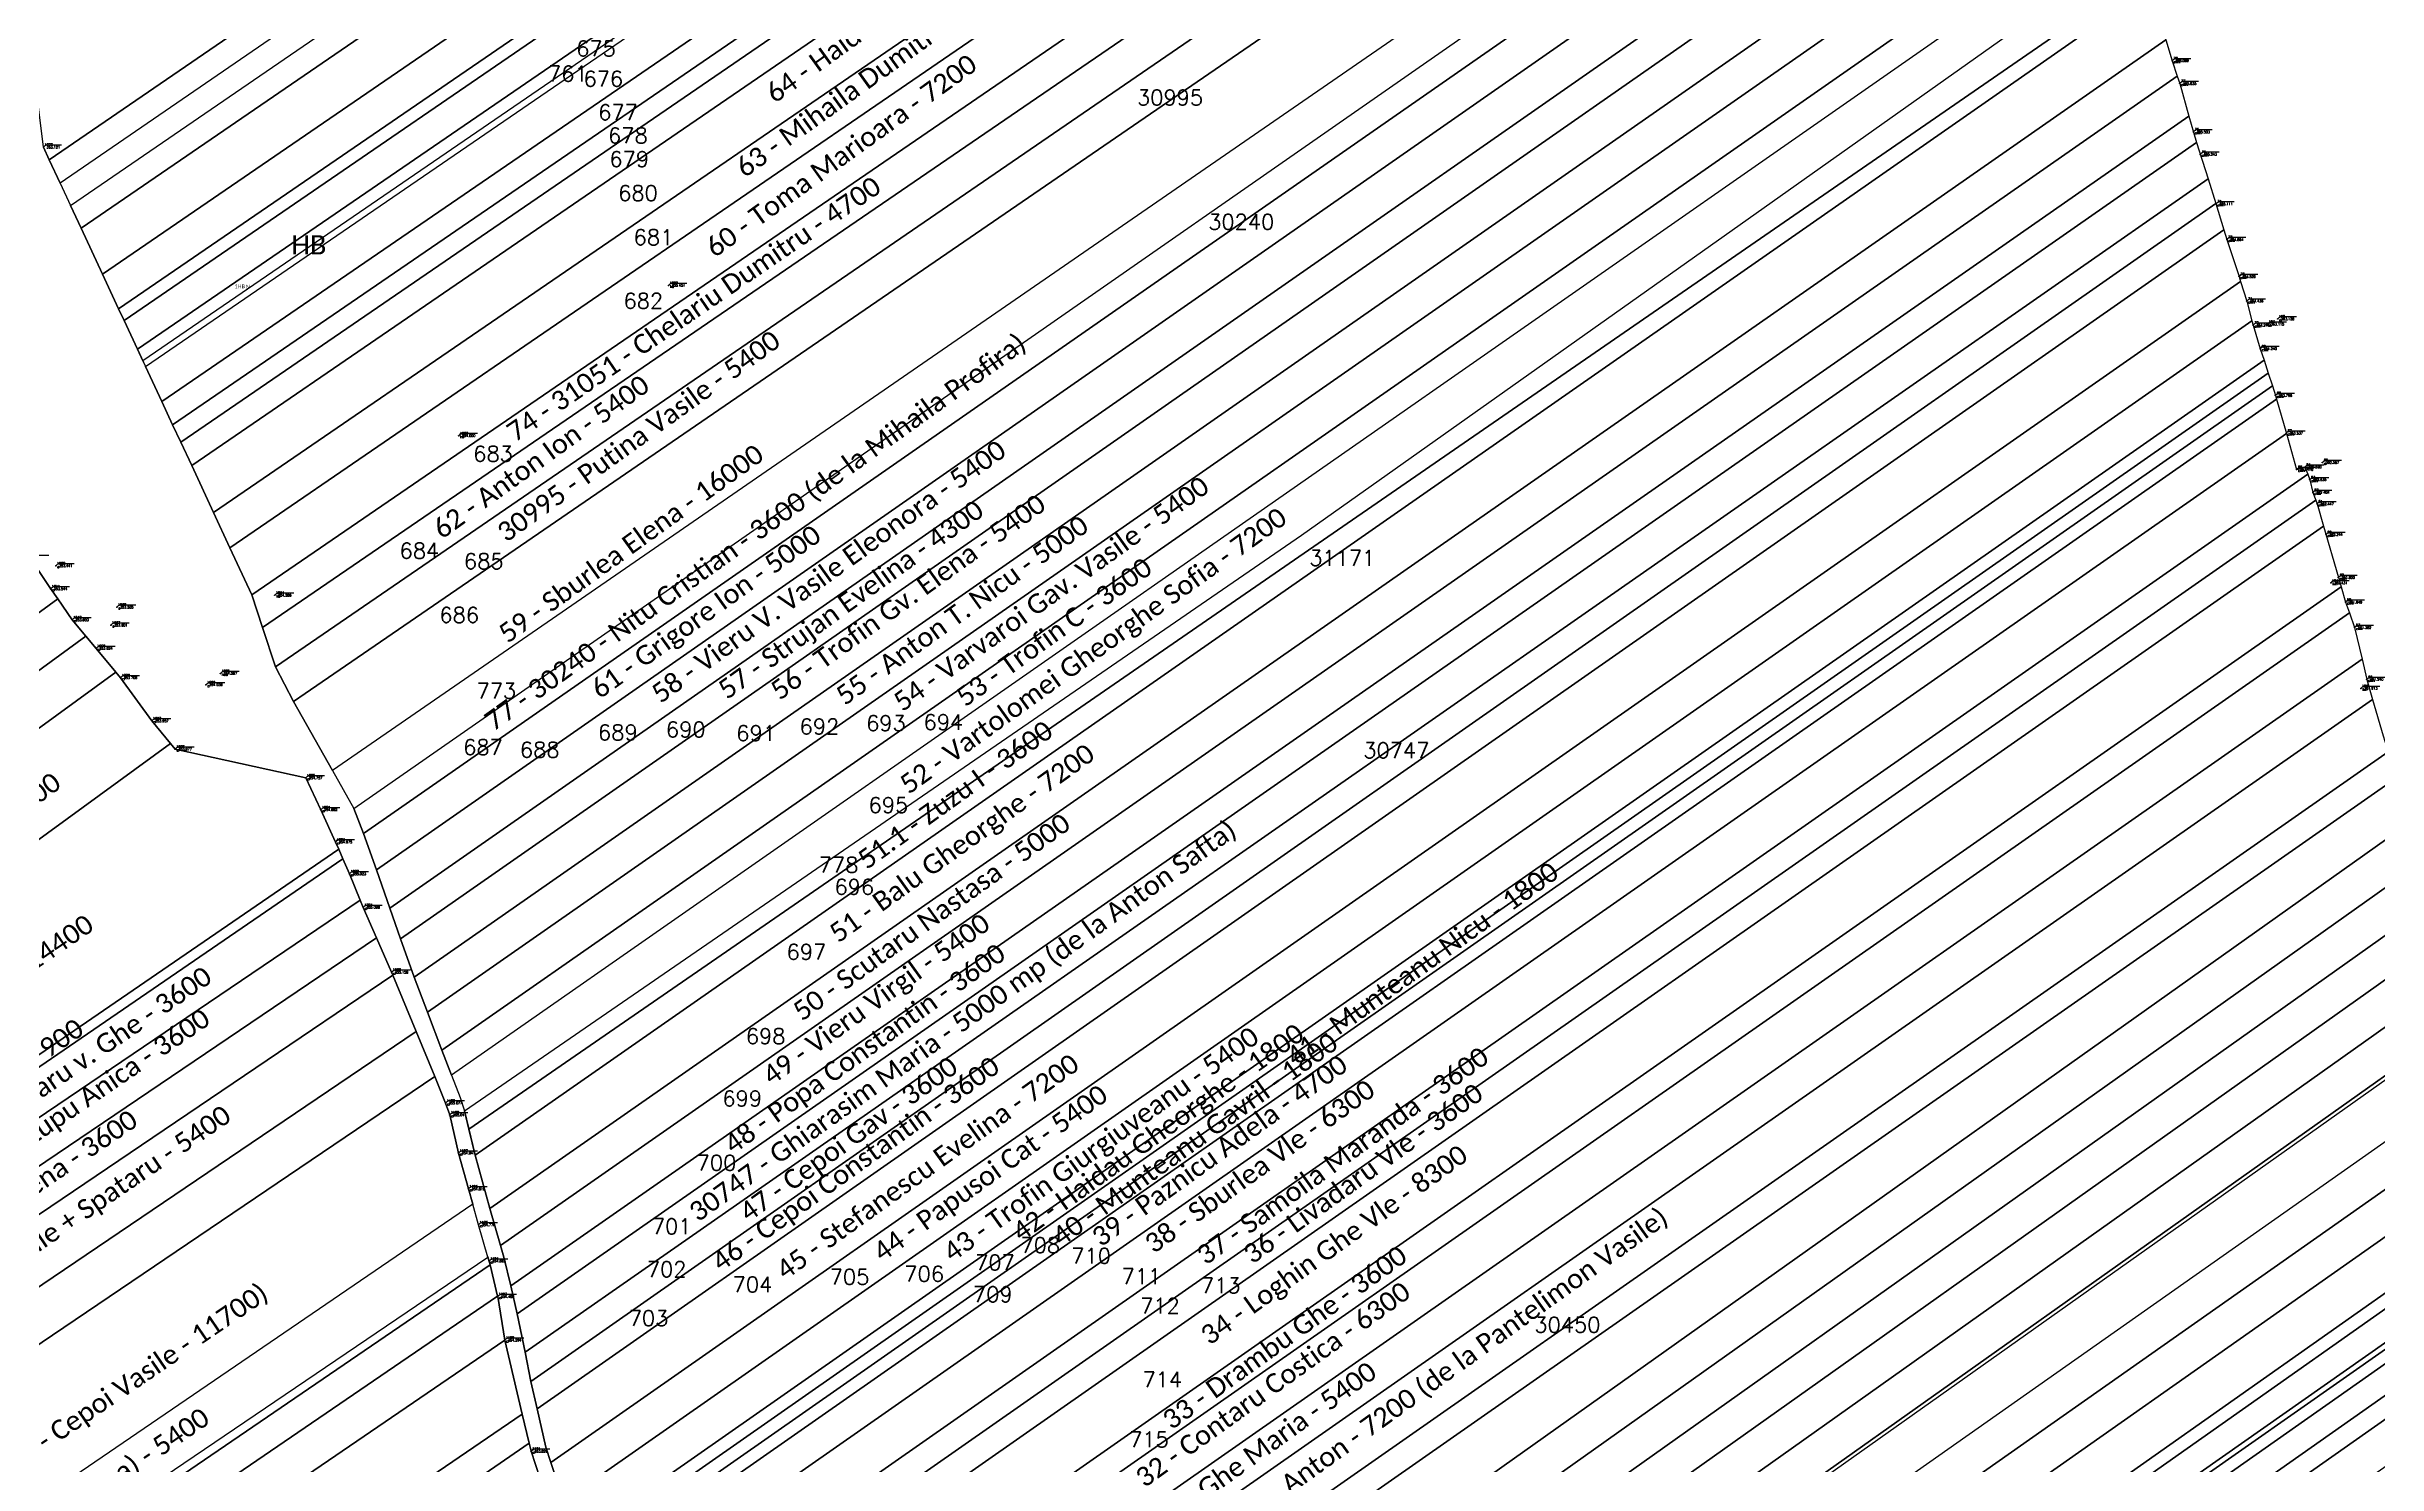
# Model space of a CAD drawing. Extents: x 611010 to 615314, y 642768 to 648579.
# Drawn here: x 613777 to 614382, y 647063 to 647431 of the extents above; entities that cross this region are included whole.
import ezdxf

# ---------------------------------------------------------------- set-up
doc = ezdxf.new("R2010")
doc.units = 0
doc.header["$LTSCALE"] = 0.5
doc.header["$MEASUREMENT"] = 0
doc.header["$PDMODE"] = 32
doc.header["$PDSIZE"] = 0.125
doc.layers.get('0').update_dxf_attribs({"color": 1, "linetype": 'CONTINUOUS'})
for name, color, linetype in [('0_pct_coduri', 20, 'CONTINUOUS'), ('0_pct_cote', 7, 'CONTINUOUS'), ('0_pct_denumiri', 7, 'CONTINUOUS'), ('0_pct_linii_marcaj', 7, 'CONTINUOUS'), ('0_pct_simboluri', 7, 'CONTINUOUS'), ('_CAT_FOL', 7, 'CONTINUOUS'), ('_IMPREJMUIT', 150, 'CONTINUOUS'), ('_NR_PARCELA', 50, 'CONTINUOUS'), ('_PARCELA_NOU_feb2025', 50, 'CONTINUOUS'), ('_TEXTE', 255, 'CONTINUOUS'), ('LABEL-terenuri-active-2024', 210, 'CONTINUOUS')]:
    doc.layers.add(name, color=color, linetype=linetype)
doc.layers.add('_ID', color=176, linetype='CONTINUOUS', lineweight=30)
doc.layers.get('0').off()
doc.styles.add('ROMANS', font='ROMANS.SHX')
doc.styles.get("Standard").update_dxf_attribs({"font": 'romans.shx'})
doc.styles.add('texte', font='calibri.ttf')

# ---------------------------------------------------------------- blocks, each defined once
blk = doc.blocks.new('Punct')
blk.add_point((0, 0))
at = {"flags": 1}
for tag, p in [('DENPCT', (1.4, 0)), ('COTA', (1.4, -2.5)), ('COD', (1.4, -5))]:
    blk.add_attdef(tag, p, '', height=1.5, dxfattribs=at)

msp = doc.modelspace()

# ---------------------------------------------------------------- linework, layer by layer
at = {"layer": '0_pct_linii_marcaj'}
for points in [[(614328.4, 647427.32), (614328.93, 647427.85), (614333.19, 647427.85)], [(614330.36, 647421.38), (614330.89, 647421.91), (614335.18, 647421.91)], [(613776.1, 647404.91), (613776.63, 647405.44), (613780.74, 647405.44)], [(614333.89, 647408.84), (614334.42, 647409.38), (614338.71, 647409.38)], [(614335.7, 647403.03), (614336.24, 647403.56), (614340.53, 647403.56)], [(614339.78, 647390.16), (614340.31, 647390.69), (614344.43, 647390.69)], [(614342.58, 647380.91), (614343.11, 647381.44), (614347.43, 647381.44)], [(613938.3, 647369.03), (613938.83, 647369.56), (613942.94, 647369.56)], [(614345.75, 647371.3), (614346.28, 647371.84), (614350.54, 647371.84)], [(614347.75, 647364.97), (614348.28, 647365.51), (614352.57, 647365.51)], [(614349.38, 647358.71), (614349.92, 647359.25), (614354.21, 647359.25)], [(614353.15, 647358.97), (614353.68, 647359.51), (614357.97, 647359.51)], [(614355.78, 647360.33), (614356.31, 647360.86), (614360.6, 647360.86)], [(614351.26, 647352.62), (614351.79, 647353.15), (614356.08, 647353.15)], [(614355.2, 647340.46), (614355.73, 647340.99), (614360.02, 647340.99)], [(613883.87, 647330.04), (613884.4, 647330.58), (613888.69, 647330.58)], [(614357.99, 647330.7), (614358.52, 647331.23), (614362.81, 647331.23)], [(614360.69, 647321.28), (614361.22, 647321.82), (614365.51, 647321.82)], [(614362.84, 647321.91), (614363.37, 647322.44), (614367.66, 647322.44)], [(614367.39, 647323.09), (614367.92, 647323.63), (614372.21, 647323.63)], [(614364.09, 647318.63), (614364.63, 647319.16), (614368.92, 647319.16)], [(614364.92, 647315.34), (614365.45, 647315.87), (614369.77, 647315.87)], [(614365.99, 647312.34), (614366.53, 647312.87), (614370.82, 647312.87)], [(614368.32, 647304.4), (614368.85, 647304.93), (614373.17, 647304.93)], [(613772.64, 647298.45), (613773.17, 647298.98), (613777.46, 647298.98)], [(613779.34, 647296.29), (613779.87, 647296.83), (613783.98, 647296.83)], [(613777.99, 647290.31), (613778.52, 647290.85), (613782.84, 647290.85)], [(614369.56, 647291.83), (614370.1, 647292.36), (614374.21, 647292.36)], [(614371.5, 647293.25), (614372.04, 647293.79), (614376.33, 647293.79)], [(613795.17, 647285.57), (613795.71, 647286.1), (613800, 647286.1)], [(613836.14, 647288.65), (613836.67, 647289.18), (613840.96, 647289.18)], [(614373.38, 647286.84), (614373.91, 647287.37), (614378.17, 647287.37)], [(613783.56, 647282.28), (613784.09, 647282.82), (613788.38, 647282.82)], [(613793.62, 647280.88), (613794.15, 647281.42), (613798.26, 647281.42)], [(614375.73, 647280.25), (614376.26, 647280.78), (614380.55, 647280.78)], [(613789.76, 647274.85), (613790.29, 647275.39), (613794.61, 647275.39)], [(613796.13, 647267.25), (613796.67, 647267.78), (613800.96, 647267.78)], [(613818.28, 647265.42), (613818.82, 647265.95), (613823.11, 647265.95)], [(613822.03, 647268.37), (613822.57, 647268.9), (613826.86, 647268.9)], [(614377.36, 647264.49), (614377.89, 647265.02), (614382.18, 647265.02)], [(614378.87, 647266.83), (614379.41, 647267.36), (614383.7, 647267.36)], [(613804.25, 647256.05), (613804.78, 647256.58), (613809.07, 647256.58)], [(613810.29, 647248.72), (613810.82, 647249.25), (613815.11, 647249.25)], [(613844.17, 647241.26), (613844.7, 647241.79), (613848.99, 647241.79)], [(613848.08, 647233), (613848.61, 647233.54), (613852.9, 647233.54)], [(613851.92, 647224.64), (613852.45, 647225.17), (613856.74, 647225.17)], [(613855.52, 647216.38), (613856.05, 647216.91), (613860.34, 647216.91)], [(613859.09, 647207.68), (613859.62, 647208.21), (613863.91, 647208.21)], [(613866.45, 647190.84), (613866.99, 647191.37), (613871.25, 647191.37)], [(613880.47, 647156.92), (613881, 647157.46), (613885.29, 647157.46)], [(613881.53, 647153.84), (613882.06, 647154.37), (613886.18, 647154.37)], [(613883.8, 647143.94), (613884.33, 647144.48), (613888.62, 647144.48)], [(613886.36, 647134.64), (613886.89, 647135.18), (613891.15, 647135.18)], [(613889, 647125.32), (613889.53, 647125.85), (613893.82, 647125.85)], [(613891.73, 647115.93), (613892.26, 647116.46), (613896.55, 647116.46)], [(613893.96, 647106.71), (613894.5, 647107.24), (613898.79, 647107.24)], [(613895.8, 647095.41), (613896.33, 647095.94), (613900.65, 647095.94)], [(613902.63, 647066.57), (613903.17, 647067.11), (613907.43, 647067.11)]]:
    msp.add_lwpolyline(points, dxfattribs=at)
at = {"layer": '_PARCELA_NOU_feb2025'}
for points in [[(613776.02, 647404.83), (613772.47, 647433.34), (613849.65, 647487.49), (613863.4, 647475.88), (614232.72, 647739.15), (614236.77, 647726.92), (614239.32, 647718.85), (614239.57, 647717.95), (613777.55, 647401.54)], [(614241.33, 647711.58), (614241.33, 647711.58), (613780.38, 647395.46), (613777.55, 647401.54), (614239.57, 647717.95)], [(613780.38, 647395.46), (613783.06, 647389.7), (614243.24, 647704.84), (614241.64, 647710.46), (614241.33, 647711.58)], [(614244.86, 647699.15), (614245.09, 647698.28), (613785.83, 647383.76), (613783.06, 647389.7), (614243.24, 647704.84)], [(614246.95, 647691.35), (614248.68, 647685.03), (613791.38, 647371.85), (613785.83, 647383.76), (614245.09, 647698.28)], [(614251.41, 647675.08), (613795.55, 647362.89), (613791.38, 647371.85), (614248.68, 647685.03)], [(614252.33, 647671.75), (613796.95, 647359.89), (613795.55, 647362.89), (614251.41, 647675.08)], [(614253.18, 647668.65), (614254.67, 647663.46), (613800.44, 647352.39), (613796.95, 647359.89), (614252.33, 647671.75)], [(614255.63, 647660.17), (613801.85, 647349.37), (613800.44, 647352.39), (614254.67, 647663.46), (614255.63, 647660.17)], [(613801.85, 647349.37), (613802.54, 647347.88), (614256.11, 647658.5), (614255.63, 647660.17)], [(614259.02, 647648.57), (613806.75, 647338.84), (613802.54, 647347.88), (614256.11, 647658.5)], [(614260.97, 647641.94), (613809.56, 647332.8), (613806.75, 647338.84), (614259.02, 647648.57)], [(614262.38, 647637.11), (614262.43, 647636.95), (613811.68, 647328.26), (613809.56, 647332.8), (614260.97, 647641.94)], [(614264.44, 647630.33), (613814.5, 647322.2), (613811.68, 647328.26), (614262.43, 647636.95)], [(614265.39, 647627.18), (614268.55, 647617.12), (613820.16, 647310.05), (613814.5, 647322.2), (614264.44, 647630.33)], [(614269.4, 647614.43), (614271.53, 647607.09), (613824.42, 647300.9), (613820.16, 647310.05), (614268.55, 647617.12)], [(614275.61, 647593.76), (613830.12, 647288.67), (613824.42, 647300.9), (614271.53, 647607.09), (614272.27, 647604.54)], [(614277.44, 647587.98), (614278.24, 647584.82), (613832.85, 647280.18), (613830.12, 647288.67), (614275.61, 647593.76)], [(614280.56, 647577.91), (614281.4, 647575.22), (613836.21, 647269.98), (613832.85, 647280.18), (614278.24, 647584.82)], [(614283.96, 647566.03), (614284.25, 647565.03), (613840.91, 647261.05), (613836.21, 647269.98), (614281.4, 647575.22), (614282.64, 647571.27)], [(614290.14, 647545.94), (614290.14, 647545.94), (613851.01, 647243.09), (613840.91, 647261.05), (614284.25, 647565.03), (614285.83, 647559.58)], [(613851.01, 647243.09), (613856.57, 647233.21), (614293.07, 647537.03), (614290.14, 647545.94)], [(613859.09, 647226.8), (613856.57, 647233.21), (614293.07, 647537.03), (614295.48, 647530.37)], [(614296.72, 647526.97), (614298.69, 647521.49), (613862.42, 647217.33), (613859.09, 647226.8), (614295.48, 647530.37)], [(613865.92, 647207.38), (613862.42, 647217.33), (614298.69, 647521.49), (614300.15, 647517.42), (614301.92, 647511.36)], [(613868.71, 647199.46), (613865.92, 647207.38), (614301.92, 647511.36), (614304.31, 647503.16)], [(613872.21, 647189.5), (613868.71, 647199.46), (614304.31, 647503.16), (614307.32, 647492.85)], [(613875.68, 647180.42), (613872.21, 647189.5), (614307.32, 647492.85), (614310.11, 647483.29)], [(614312.94, 647473.59), (614313.13, 647472.96), (613879.43, 647170.59), (613875.68, 647180.42), (614310.11, 647483.29)], [(613881.93, 647164.03), (613879.43, 647170.59), (614313.13, 647472.96), (614315.19, 647466.09)], [(613881.93, 647164.03), (613884.13, 647158.26), (613885.3, 647154.86), (614102.44, 647304.15), (614318.21, 647457.07), (614318.21, 647457.07), (614315.82, 647463.98), (614315.19, 647466.09)], [(614318.41, 647456.51), (614320.98, 647449.82), (613886.41, 647150.06), (613886.41, 647150.06), (613885.3, 647154.86), (613885.3, 647154.86), (614102.44, 647304.15), (614318.21, 647457.07), (614318.21, 647457.07)], [(614322.12, 647446.85), (614322.34, 647446.16), (613888.01, 647143.35), (613886.41, 647150.06), (614320.98, 647449.82)], [(614325.31, 647437.09), (614326.68, 647432.62), (613891.88, 647129.48), (613888.01, 647143.35), (614322.34, 647446.16)], [(614328.32, 647427.24), (614329.65, 647423.19), (613894.64, 647119.91), (613891.88, 647129.48), (614326.68, 647432.62)], [(614330.28, 647421.3), (614332.64, 647412.87), (613897.33, 647109.38), (613895.52, 647116.88), (613894.64, 647119.91), (614329.65, 647423.19)], [(613898.9, 647102.2), (613897.33, 647109.38), (614332.64, 647412.87), (614333.81, 647408.69), (614334.66, 647406.01)], [(614337.63, 647396.62), (613900.99, 647092.2), (613898.9, 647102.2), (614334.66, 647406.01)], [(613902.48, 647084.62), (613900.99, 647092.2), (614337.63, 647396.62), (614339.67, 647390.17)], [(613904.11, 647077.53), (613902.48, 647084.62), (614339.67, 647390.17), (614341.73, 647383.38)], [(614345.67, 647371.22), (614346.06, 647369.98), (613907.71, 647063.61), (613906.41, 647067.58), (613904.11, 647077.53), (614341.73, 647383.38), (614342.5, 647380.83)], [(614347.67, 647364.89), (614349.02, 647359.72), (613911, 647053.59), (613907.71, 647063.61), (614346.06, 647369.98)], [(614351.18, 647352.54), (614352.14, 647349.57), (613914.55, 647043.73), (613911, 647053.59), (614349.02, 647359.72), (614349.31, 647358.64)], [(613915.73, 647040.45), (613914.55, 647043.73), (614352.14, 647349.57), (614353.23, 647346.21)], [(613916.9, 647037.15), (613915.73, 647040.45), (614353.23, 647346.21), (614354.31, 647342.86)], [(614355.12, 647340.38), (614355.37, 647339.48), (613918.02, 647033.82), (613916.9, 647037.15), (614354.31, 647342.86)], [(613920.95, 647025.11), (613918.02, 647033.82), (614355.37, 647339.48), (614357.94, 647330.52)], [(614362.76, 647321.83), (614363.47, 647319.98), (613924.6, 647013.25), (613920.95, 647025.11), (614357.94, 647330.52), (614360.61, 647321.2)], [(614364.84, 647315.26), (614365.56, 647313.24), (613926.71, 647006.53), (613924.6, 647013.25), (614363.47, 647319.98), (614364.01, 647318.55)], [(614365.91, 647312.26), (614367.61, 647306.47), (613928.75, 646999.75), (613926.71, 647006.53), (614365.56, 647313.24)], [(613933.44, 646984.12), (613928.75, 646999.75), (614367.61, 647306.47), (614371.51, 647293.17), (614372.19, 647290.75)], [(613539.15, 647124.55), (613538.62, 647126.79), (613772.89, 647297.87), (613777.91, 647290.29), (613779.75, 647287.63), (613542.06, 647114.05)], [(614373.3, 647286.76), (614374.28, 647284.01), (613935.49, 646977.34), (613933.44, 646984.12), (614372.19, 647290.75)], [(613783.48, 647282.2), (613787.05, 647277.93), (613545.53, 647101.55), (613544.83, 647104.09), (613542.06, 647114.05), (613779.75, 647287.63)], [(614375.65, 647280.17), (614377.57, 647271.95), (613939.14, 646965.53), (613935.49, 646977.34), (614374.28, 647284.01)], [(613789.68, 647274.77), (613794.82, 647268.64), (613548.89, 647089.41), (613545.53, 647101.55), (613787.05, 647277.93)], [(614378.79, 647266.75), (614380.31, 647261.55), (613942.06, 646955.26), (613939.14, 646965.53), (614377.57, 647271.95)], [(613804.17, 647255.97), (613808.99, 647250.12), (613555.53, 647065.4), (613548.89, 647089.41), (613794.82, 647268.64), (613796.05, 647267.17)], [(614383.07, 647252.1), (614384.37, 647247.95), (613946.35, 646941.82), (613943.01, 646951.94), (613942.06, 646955.26), (614380.31, 647261.55)], [(613851.84, 647224.56), (613852.67, 647222.66), (613567.67, 647027.37), (613566.31, 647031.06), (613560.1, 647048.85), (613555.53, 647065.4), (613808.99, 647250.12), (613810.21, 647248.64), (613844.09, 647241.18), (613848, 647232.92)], [(614385.01, 647245.9), (614386.27, 647241.06), (613948.56, 646935.14), (613946.35, 646941.82), (614384.37, 647247.95)], [(614387.72, 647235.48), (614389.65, 647229.34), (613953.2, 646919.55), (613950.5, 646929.19), (613948.56, 646935.14), (614386.27, 647241.06)], [(614392.78, 647219.44), (614392.84, 647219.23), (613956.09, 646909.23), (613953.2, 646919.55), (614389.65, 647229.34), (614390.72, 647225.96)], [(613853.72, 647220.23), (613568.59, 647024.85), (613567.67, 647027.37), (613852.67, 647222.66)], [(613855.44, 647216.3), (613858.25, 647209.44), (613571.92, 647015.8), (613568.59, 647024.85), (613853.72, 647220.23)], [(613958.91, 646898.87), (613956.09, 646909.23), (614392.84, 647219.23), (614395.79, 647208.97)], [(613859.01, 647207.6), (613862.46, 647199.71), (613575.62, 647005.74), (613571.92, 647015.8), (613858.25, 647209.44)], [(613961.27, 646889.11), (613958.91, 646898.87), (614395.79, 647208.97), (614398.52, 647199.46)], [(613866.37, 647190.76), (613866.68, 647190.03), (613579.31, 646995.69), (613575.62, 647005.74), (613862.46, 647199.71)], [(613964.41, 646878.98), (613961.27, 646889.11), (614398.52, 647199.46), (614399.16, 647197.24), (614401.23, 647189.04)], [(613583.37, 646984.65), (613579.31, 646995.69), (613866.68, 647190.03), (613872.74, 647175.36), (613584.78, 646980.62)], [(614404.28, 647178.58), (613967.48, 646869.05), (613964.41, 646878.98), (614401.23, 647189.04), (614401.44, 647188.23), (614404.1, 647179.16)], [(613589.01, 646968.56), (613584.78, 646980.62), (613872.74, 647175.36), (613877.56, 647163.7)], [(614404.55, 647177.68), (614404.55, 647177.68), (613967.76, 646868.05), (613967.48, 646869.05), (614404.28, 647178.58)], [(613967.76, 646868.05), (613970.98, 646856.69), (614408.33, 647164.24), (614407.25, 647168.91), (614404.55, 647177.68)], [(613886.28, 647134.56), (613887.4, 647130.62), (613600.76, 646935.03), (613589.01, 646968.56), (613877.56, 647163.7), (613880.39, 647156.84), (613881.45, 647153.76), (613883.72, 647143.86)], [(614409.57, 647158.83), (614410.95, 647153.73), (613973.6, 646846.19), (613970.98, 646856.69), (614408.33, 647164.24)], [(614413.08, 647145.9), (614413.8, 647143.39), (613976.24, 646835.7), (613973.6, 646846.19), (614410.95, 647153.73)], [(614415.93, 647135.9), (614417.31, 647131.33), (613979.92, 646823.11), (613976.24, 646835.7), (614413.8, 647143.39)], [(613891.35, 647116.88), (613888.92, 647125.24), (613887.4, 647130.62), (613600.76, 646935.03), (613605, 646922.92)], [(614418.33, 647127.97), (613980.96, 646819.69), (613979.92, 646823.11), (614417.31, 647131.33)], [(614420.53, 647120.55), (613982.84, 646813.52), (613980.96, 646819.69), (614418.33, 647127.97)], [(614420.53, 647120.55), (614420.95, 647119.07), (613983.2, 646812.35), (613982.84, 646813.52)], [(613891.65, 647115.85), (613891.9, 647114.83), (613606.06, 646919.78), (613605.58, 646921.24), (613605, 646922.92), (613891.35, 647116.88), (613891.35, 647116.88)], [(613608.58, 646912.04), (613606.06, 646919.78), (613891.9, 647114.83), (613893.86, 647106.71)], [(614421.8, 647116.11), (613984.37, 646808.51), (613983.2, 646812.35), (614420.95, 647119.07)], [(614423.56, 647109.11), (613986.43, 646801.72), (613984.37, 646808.51), (614421.8, 647116.11)], [(614425.06, 647103.98), (613988.08, 646796.71), (613986.43, 646801.72), (614423.56, 647109.11)], [(613895.72, 647095.33), (613611.94, 646901.69), (613608.58, 646912.04), (613893.86, 647106.71), (613893.89, 647106.63)], [(614428.1, 647093.77), (613991.6, 646786.82), (613988.08, 646796.71), (614425.06, 647103.98)], [(613895.72, 647095.33), (613900.27, 647076.15), (613617.86, 646883.5), (613611.94, 646901.69)], [(613902.05, 647068.64), (613848.64, 647031.75), (613705.71, 646933.03), (613620.83, 646874.39), (613617.86, 646883.5), (613900.27, 647076.15)], [(613902.55, 647066.49), (613904.8, 647059.65), (613851.73, 647022.26), (613848.64, 647031.75), (613902.05, 647068.64)]]:
    msp.add_lwpolyline(points, close=True, dxfattribs=at)
for points in [[(613776.02, 647404.83), (613777.55, 647401.54), (613780.38, 647395.46), (613783.06, 647389.7), (613785.83, 647383.76), (613791.38, 647371.85), (613795.55, 647362.89), (613796.95, 647359.89), (613800.44, 647352.39), (613802.54, 647347.88), (613806.75, 647338.84), (613809.56, 647332.8), (613811.68, 647328.26), (613814.5, 647322.2), (613820.16, 647310.05), (613824.42, 647300.9), (613830.12, 647288.67), (613832.85, 647280.18), (613836.21, 647269.98), (613840.91, 647261.05), (613851.01, 647243.09), (613856.57, 647233.21), (613859.09, 647226.8), (613862.42, 647217.33), (613865.92, 647207.38), (613868.71, 647199.46), (613872.21, 647189.5), (613875.68, 647180.42), (613879.43, 647170.59), (613881.93, 647164.03), (613884.13, 647158.26), (613885.3, 647154.86), (613886.31, 647150.46), (613888.01, 647143.35), (613891.88, 647129.48), (613894.64, 647119.91), (613895.52, 647116.88), (613897.33, 647109.38), (613898.9, 647102.2), (613900.99, 647092.2), (613902.48, 647084.62), (613904.11, 647077.53), (613906.41, 647067.58), (613907.71, 647063.61), (613911, 647053.59)], [(613904.8, 647059.65), (613902.55, 647066.49), (613902.05, 647068.64), (613900.27, 647076.15), (613895.72, 647095.33), (613893.89, 647106.63), (613893.86, 647106.71), (613891.9, 647114.83), (613891.65, 647115.85), (613891.35, 647116.88), (613888.92, 647125.24), (613887.4, 647130.62), (613886.28, 647134.56), (613883.72, 647143.86), (613881.45, 647153.76), (613880.39, 647156.84), (613877.56, 647163.7), (613872.74, 647175.36), (613866.68, 647190.03), (613866.37, 647190.76), (613862.46, 647199.71), (613859.01, 647207.6), (613858.25, 647209.44), (613855.44, 647216.3), (613853.72, 647220.23), (613852.67, 647222.66), (613851.84, 647224.56), (613848, 647232.92), (613844.09, 647241.18), (613810.21, 647248.64), (613808.99, 647250.12), (613804.17, 647255.97), (613796.05, 647267.17), (613794.82, 647268.64), (613789.68, 647274.77), (613787.05, 647277.93), (613783.48, 647282.2), (613779.75, 647287.63), (613777.91, 647290.29), (613772.89, 647297.87)]]:
    msp.add_lwpolyline(points, dxfattribs=at)

# ---------------------------------------------------------------- block references
at = {"layer": '0_pct_simboluri', "xscale": 3, "yscale": 3}
for p in [(614328.32, 647427.24), (614330.28, 647421.3), (614333.81, 647408.76), (614335.62, 647402.95), (614339.7, 647390.08), (614342.5, 647380.83), (613938.22, 647368.95), (614345.67, 647371.22), (614347.67, 647364.89), (614349.31, 647358.64), (614353.07, 647358.89), (614355.7, 647360.25), (614351.18, 647352.54), (614355.12, 647340.38), (613883.79, 647329.96), (614357.91, 647330.62), (614360.61, 647321.2), (614362.76, 647321.83), (614367.31, 647323.01), (614364.01, 647318.55), (614364.84, 647315.26), (614365.91, 647312.26), (614368.24, 647304.32), (613779.26, 647296.21), (613777.91, 647290.23), (614369.48, 647291.75), (614371.42, 647293.17), (613795.09, 647285.49), (613836.06, 647288.57), (614373.3, 647286.76), (613783.48, 647282.2), (613793.54, 647280.8), (614375.65, 647280.17), (613789.68, 647274.77), (613796.05, 647267.17), (613818.2, 647265.34), (613821.95, 647268.29), (614378.79, 647266.75), (614377.28, 647264.41), (613804.17, 647255.97), (613810.21, 647248.64), (613844.09, 647241.18), (613848, 647232.92), (613851.84, 647224.56), (613855.44, 647216.3), (613859.01, 647207.6), (613866.37, 647190.76), (613880.39, 647156.84), (613881.45, 647153.76), (613883.72, 647143.86), (613886.28, 647134.56), (613891.35, 647116.88), (613891.65, 647115.85), (613893.89, 647106.63), (613895.72, 647095.33), (613902.55, 647066.49)]:
    msp.add_blockref('Punct', p, dxfattribs=at)

# ---------------------------------------------------------------- texts
at = {"layer": '0_pct_coduri', "style": 'ROMANS'}
for s, p in [('clim', (614328.7, 647426.64)), ('clim', (614330.66, 647420.7)), ('clim', (614334.19, 647408.16)), ('clim', (614336.01, 647402.35)), ('clim', (614340.08, 647389.47)), ('clim', (614342.88, 647380.23)), ('hb', (613938.6, 647368.35)), ('clim', (614346.05, 647370.62)), ('clim', (614348.05, 647364.29)), ('clim', (614349.69, 647358.03)), ('dr', (614353.45, 647358.29)), ('dr', (614356.08, 647359.65)), ('clim', (614351.56, 647351.93)), ('clim', (614355.5, 647339.78)), ('hb', (613884.17, 647329.36)), ('clim', (614358.29, 647330.02)), ('clim', (614361, 647320.6)), ('clim', (614363.14, 647321.23)), ('dr', (614367.69, 647322.41)), ('clim', (614364.4, 647317.95)), ('clim', (614365.22, 647314.66)), ('clim', (614366.3, 647311.65)), ('clim', (614368.62, 647303.72)), ('d', (613779.64, 647295.61)), ('cl', (613778.29, 647289.63)), ('lim', (614369.87, 647291.15)), ('clim', (614371.81, 647292.57)), ('d', (613795.48, 647284.88)), ('hb', (613836.44, 647287.97)), ('clim', (614373.68, 647286.16)), ('cl', (613783.87, 647281.6)), ('d', (613793.92, 647280.2)), ('clim', (614376.03, 647279.57)), ('cl', (613790.06, 647274.17)), ('cl', (613796.44, 647266.57)), ('d', (613818.59, 647264.74)), ('hbd', (613822.34, 647267.69)), ('clim', (614379.18, 647266.15)), ('lim', (614377.66, 647263.81)), ('cl', (613804.56, 647255.37)), ('cl', (613810.59, 647248.04)), ('cl', (613844.47, 647240.58)), ('cl', (613848.38, 647232.32)), ('cl', (613852.22, 647223.96)), ('cl', (613855.82, 647215.69)), ('cl', (613859.39, 647207)), ('cl', (613866.76, 647190.16)), ('cl', (613880.77, 647156.24)), ('cl', (613881.84, 647153.16)), ('cl', (613884.1, 647143.26)), ('cl', (613886.66, 647133.96)), ('cl', (613889.3, 647124.64)), ('cl', (613892.03, 647115.24)), ('cl', (613894.27, 647106.03)), ('cl', (613896.1, 647094.73)), ('cl', (613902.94, 647065.89))]:
    msp.add_text(s, height=0.625, dxfattribs=at).set_placement(p)
at = {"layer": '0_pct_cote', "style": 'ROMANS'}
for s, p in [('366.089', (614329.14, 647426.93)), ('365.935', (614331.1, 647420.99)), ('353.121', (613776.84, 647404.51)), ('365.503', (614334.63, 647408.45)), ('365.243', (614336.45, 647402.64)), ('365.111', (614340.52, 647389.76)), ('364.864', (614343.32, 647380.52)), ('355.451', (613939.04, 647368.64)), ('364.529', (614346.49, 647370.91)), ('364.436', (614348.49, 647364.58)), ('364.246', (614350.13, 647358.32)), ('363.115', (614353.89, 647358.58)), ('363.128', (614356.52, 647359.94)), ('364.240', (614352, 647352.22)), ('363.796', (614355.94, 647340.07)), ('354.000', (613884.61, 647329.65)), ('363.537', (614358.73, 647330.31)), ('363.170', (614361.44, 647320.89)), ('362.520', (614363.58, 647321.52)), ('362.567', (614368.13, 647322.7)), ('362.535', (614364.84, 647318.24)), ('362.404', (614365.66, 647314.95)), ('362.447', (614366.74, 647311.94)), ('362.244', (614369.06, 647304.01)), ('353.441', (613780.08, 647295.9)), ('353.544', (613778.73, 647289.92)), ('362.431', (614370.31, 647291.43)), ('361.850', (614372.25, 647292.86)), ('353.505', (613795.92, 647285.17)), ('354.286', (613836.88, 647288.26)), ('361.649', (614374.12, 647286.45)), ('353.603', (613784.31, 647281.89)), ('353.601', (613794.36, 647280.49)), ('361.362', (614376.47, 647279.85)), ('353.624', (613790.5, 647274.46)), ('353.706', (613796.88, 647266.86)), ('354.038', (613819.03, 647265.03)), ('354.097', (613822.78, 647267.98)), ('361.240', (614379.62, 647266.43)), ('361.913', (614378.1, 647264.1)), ('353.957', (613805, 647255.66)), ('353.977', (613811.03, 647248.33)), ('354.757', (613844.91, 647240.87)), ('354.882', (613848.82, 647232.61)), ('354.975', (613852.66, 647224.25)), ('355.023', (613856.26, 647215.98)), ('355.098', (613859.83, 647207.28)), ('355.159', (613867.2, 647190.45)), ('355.077', (613881.21, 647156.53)), ('355.041', (613882.28, 647153.45)), ('354.947', (613884.54, 647143.55)), ('354.819', (613887.1, 647134.25)), ('354.776', (613889.74, 647124.93)), ('354.663', (613892.47, 647115.53)), ('354.490', (613894.71, 647106.31)), ('354.294', (613896.54, 647095.02)), ('353.829', (613903.38, 647066.18))]:
    msp.add_text(s, height=0.625, dxfattribs=at).set_placement(p)
at = {"layer": '0_pct_denumiri', "style": 'ROMANS'}
for s, p in [('78', (614328.7, 647427.56)), ('77', (614330.66, 647421.62)), ('1273', (613776.31, 647405.15)), ('76', (614334.19, 647409.08)), ('75', (614336.01, 647403.27)), ('74', (614340.08, 647390.4)), ('73', (614342.88, 647381.15)), ('1262', (613938.51, 647369.27)), ('72', (614346.05, 647371.55)), ('71', (614348.05, 647365.21)), ('70', (614349.69, 647358.96)), ('193', (614353.36, 647359.22)), ('192', (614355.99, 647360.57)), ('69', (614351.53, 647352.86)), ('68', (614355.47, 647340.7)), ('67', (614358.26, 647330.94)), ('1263', (613884.08, 647330.28)), ('66', (614360.97, 647321.52)), ('64', (614363.11, 647322.15)), ('63', (614364.37, 647318.87)), ('65', (614367.66, 647323.33)), ('62', (614365.19, 647315.58)), ('61', (614366.27, 647312.58)), ('60', (614368.59, 647304.64)), ('1269', (613779.55, 647296.53)), ('1211', (613778.2, 647290.55)), ('1264', (613836.35, 647288.89)), ('194', (614369.78, 647292.07)), ('59', (614371.81, 647293.49)), ('1210', (613783.78, 647282.52)), ('1268', (613795.39, 647285.81)), ('58', (614373.68, 647287.08)), ('1267', (613793.83, 647281.12)), ('57', (614376.03, 647280.49)), ('1209', (613789.97, 647275.09)), ('1208', (613796.35, 647267.49)), ('1266', (613818.5, 647265.66)), ('1265', (613822.25, 647268.61)), ('195', (614377.57, 647264.73)), ('56', (614379.18, 647267.07)), ('1207', (613804.47, 647256.29)), ('1206', (613810.5, 647248.96)), ('1205', (613844.38, 647241.5)), ('1204', (613848.29, 647233.24)), ('1203', (613852.13, 647224.88)), ('1202', (613855.73, 647216.62)), ('1201', (613859.3, 647207.92)), ('1200', (613866.67, 647191.08)), ('1199', (613880.68, 647157.16)), ('1198', (613881.75, 647154.08)), ('1197', (613884.01, 647144.18)), ('1196', (613886.57, 647134.88)), ('1195', (613889.21, 647125.56)), ('1194', (613891.95, 647116.17)), ('1193', (613894.18, 647106.95)), ('1192', (613896.01, 647095.65)), ('1191', (613902.85, 647066.82))]:
    msp.add_text(s, height=0.625, dxfattribs=at).set_placement(p)
at = {"layer": '_CAT_FOL', "style": 'texte'}
msp.add_text('HB', height=1, dxfattribs=at).set_placement((613826.47, 647368.22))
at = {"layer": '_ID', "color": 40, "true_color": 0xf8d731}
for s, p in [('675', (613914.26, 647428.39)), ('761', (613906.95, 647421.87)), ('676', (613916.16, 647420.56)), ('677', (613919.96, 647411.85)), ('678', (613922.52, 647405.85)), ('679', (613922.87, 647399.73)), ('680', (613925.14, 647390.9)), ('681', (613929.17, 647379.43)), ('682', (613926.53, 647362.94)), ('683', (613887.54, 647323.27)), ('684', (613868.43, 647298.13)), ('685', (613885.13, 647295.38)), ('686', (613878.76, 647281.45)), ('773', (613888.41, 647261.79)), ('689', (613919.92, 647250.99)), ('690', (613937.54, 647251.75)), ('691', (613955.79, 647250.79)), ('692', (613972.23, 647252.51)), ('693', (613989.47, 647253.38)), ('694', (614004.38, 647253.66)), ('687', (613884.94, 647247.17)), ('688', (613899.66, 647246.5)), ('695', (613990.13, 647232.14)), ('778', (613977.17, 647216.63)), ('696', (613981.27, 647210.91)), ('697', (613968.85, 647194.05)), ('698', (613958.26, 647172.18)), ('699', (613952.19, 647156.02)), ('700', (613945.51, 647139.35)), ('701', (613933.88, 647122.85)), ('708', (614029.52, 647117.98)), ('702', (613932.58, 647111.71)), ('706', (613999.39, 647110.51)), ('707', (614017.76, 647113.45)), ('710', (614042.71, 647115.19)), ('711', (614055.75, 647109.89)), ('704', (613954.85, 647107.78)), ('705', (613980.04, 647109.74)), ('709', (614017.2, 647105.22)), ('713', (614076.34, 647107.53)), ('703', (613927.9, 647099.03)), ('712', (614060.56, 647102.24)), ('714', (614061.17, 647083.1)), ('715', (614057.71, 647067.59))]:
    msp.add_text(s, height=4, dxfattribs=at).set_placement(p)
at = {"layer": '_IMPREJMUIT', "style": 'texte'}
msp.add_text('N', height=1, dxfattribs=at).set_placement((613828.56, 647368.13))
at = {"layer": '_NR_PARCELA', "style": 'texte'}
msp.add_text('1', height=1, dxfattribs=at).set_placement((613825.64, 647368.21))
at = {"layer": '_TEXTE', "style": 'texte'}
for s, rotation, p in [('64 - Haidau Safta - 7200', 35.69353, (613965.81, 647416.05)), ('63 - Mihaila Dumitru - 5400', 35.69353, (613958.02, 647396.74)), ('60 - Toma Marioara - 7200', 35.69353, (613950.21, 647376)), ('74 - 31051 - Chelariu Dumitru - 4700', 34.37116, (613898.48, 647328.22)), ('77 - 30240 - Nitu Cristian - 3600 (de la Mihaila Profira)', 35.69353, (613892.83, 647253.18)), ('30995 - Putina Vasile - 5400', 35.69353, (613896.11, 647302.12)), ('62 - Anton Ion - 5400', 35.69353, (613879.44, 647302.98)), ('59 - Sburlea Elena - 16000', 35.69353, (613896.45, 647275.93)), ('58 - Vieru V. Vasile Eleonora - 5400', 35.69353, (613936.12, 647260.34)), ('56 - Trofin Gv. Elena - 5400', 35.69353, (613967.01, 647261.14)), ('54 - Varvaroi Gav. Vasile - 5400', 35.69353, (613998.9, 647258.21)), ('57 - Strujan Evelina - 4300', 35.69353, (613953.39, 647261.37)), ('55 - Anton T. Nicu - 5000', 35.69353, (613983.96, 647259.8)), ('52 - Vartolomei Gheorghe Sofia - 7200', 35.69353, (614000.54, 647236.8)), ('61 - Grigore Ion - 5000', 35.69353, (613920.41, 647261.52)), ('53 - Trofin C - 3600', 35.69353, (614015.17, 647259.43)), ('51.1 - Zuzu I - 3600', 35.69353, (613989.63, 647217.27)), ('51 - Balu Gheorghe - 7200', 35.69353, (613982.25, 647198.21)), ('Comuna / 49 - Haidau Safta (Popa Ghe) - 7200', 36.08489, (613663.34, 647153.14)), ('30747 - Ghiarasim Maria - 5000 mp (de la Anton Safta)', 35.69353, (613945.87, 647125.82)), ('50 - Scutaru Nastasa - 5000', 35.69353, (613972.83, 647177.92)), ('41 - Munteanu Nicu - 1800', 35.69353, (614100.79, 647166.21)), ('Comuna / 48 - Vartolomei Gh. (Gilca) - 14400', 34.30137, (613671.79, 647121.64)), ('49 - Vieru Virgil - 5400', 35.69353, (613964.96, 647161.28)), ('48 - Popa Constantin - 3600', 35.69353, (613954.99, 647143.43)), ('Comuna / 46 - Paduraru v. Ghe - 3600', 34.30137, (613721.43, 647121.1)), ('46 - Lupu Anton - 45 - Lupu Anica - 3600', 34.30137, (613715.06, 647106.17)), ('Comuna ./ 47 - Metelescu Nic - 900', 34.30137, (613694.88, 647112.13)), ('43 - Trofin Giurgiuveanu - 5400', 35.69353, (614011.83, 647115.43)), ('42 - Haidau Gheorghe - 1800', 35.69353, (614029.73, 647120.7)), ('40 - Munteanu Gavril - 1800', 35.69353, (614040.08, 647119.44)), ('46 - Cepoi Constantin - 3600', 35.69353, (613951.77, 647112.94)), ('47 - Cepoi Gav - 3600', 35.69353, (613958.95, 647125.82)), ('45 - Stefanescu Evelina - 7200', 35.69353, (613968.49, 647110.78)), ('39 - Paznicu Adela - 4700', 35.69353, (614050.38, 647119.33)), ('37 - Samoila Maranda - 3600', 35.69353, (614077.59, 647114.62)), ('38 - Sburlea Vle - 6300', 35.69353, (614064.11, 647117.62)), ('44 - Papusoi Cat - 5400', 35.69353, (613993.62, 647115.49)), ('36 - Livadaru Vle - 3600', 35.69353, (614089.68, 647114.88)), ('COMUNA / 43 - TRofin Vasile + Spataru - 5400', 34.30137, (613705.1, 647070.56)), ('Comuna / 44 - Diaconu Elena - 3600', 34.30137, (613707.25, 647087.34)), ('34 - Loghin Ghe Vle - 8300', 35.69353, (614078.59, 647093.84)), ('35 - 30450 - Loghin Anton - 7200 (de la Pantelimon Vasile)', 35.69353, (614048.87, 647018.88)), ('33 - Drambu Ghe - 3600', 35.69353, (614068.72, 647071.89)), ('64 - Sburlea Emilia (40 - Cepoi Vasile - 11700)', 34.30137, (613716.73, 647025.74)), ('32 - Contaru Costica - 6300', 35.69353, (614061.72, 647056.89)), ('31 - Lupu Ghe Maria - 5400', 35.69353, (614052.45, 647035.78)), ('93 - 39 - Vartolomei Ghe (Sofica) - 5400', 34.30137, (613716.56, 647003.71))]:
    msp.add_text(s, height=5, rotation=rotation, dxfattribs=at).set_placement(p)
msp.add_text('HB', height=5, dxfattribs=at).set_placement((613840.35, 647376.98))
at = {"layer": 'LABEL-terenuri-active-2024'}
for s, p in [('30995', (614059.76, 647415.68)), ('30240', (614078.22, 647383.42)), ('31171', (614104.41, 647296.23)), ('30747', (614118.47, 647246.34)), ('30450', (614162.85, 647097.31))]:
    msp.add_text(s, height=4, dxfattribs=at).set_placement(p)

doc.saveas('drawing.dxf')
